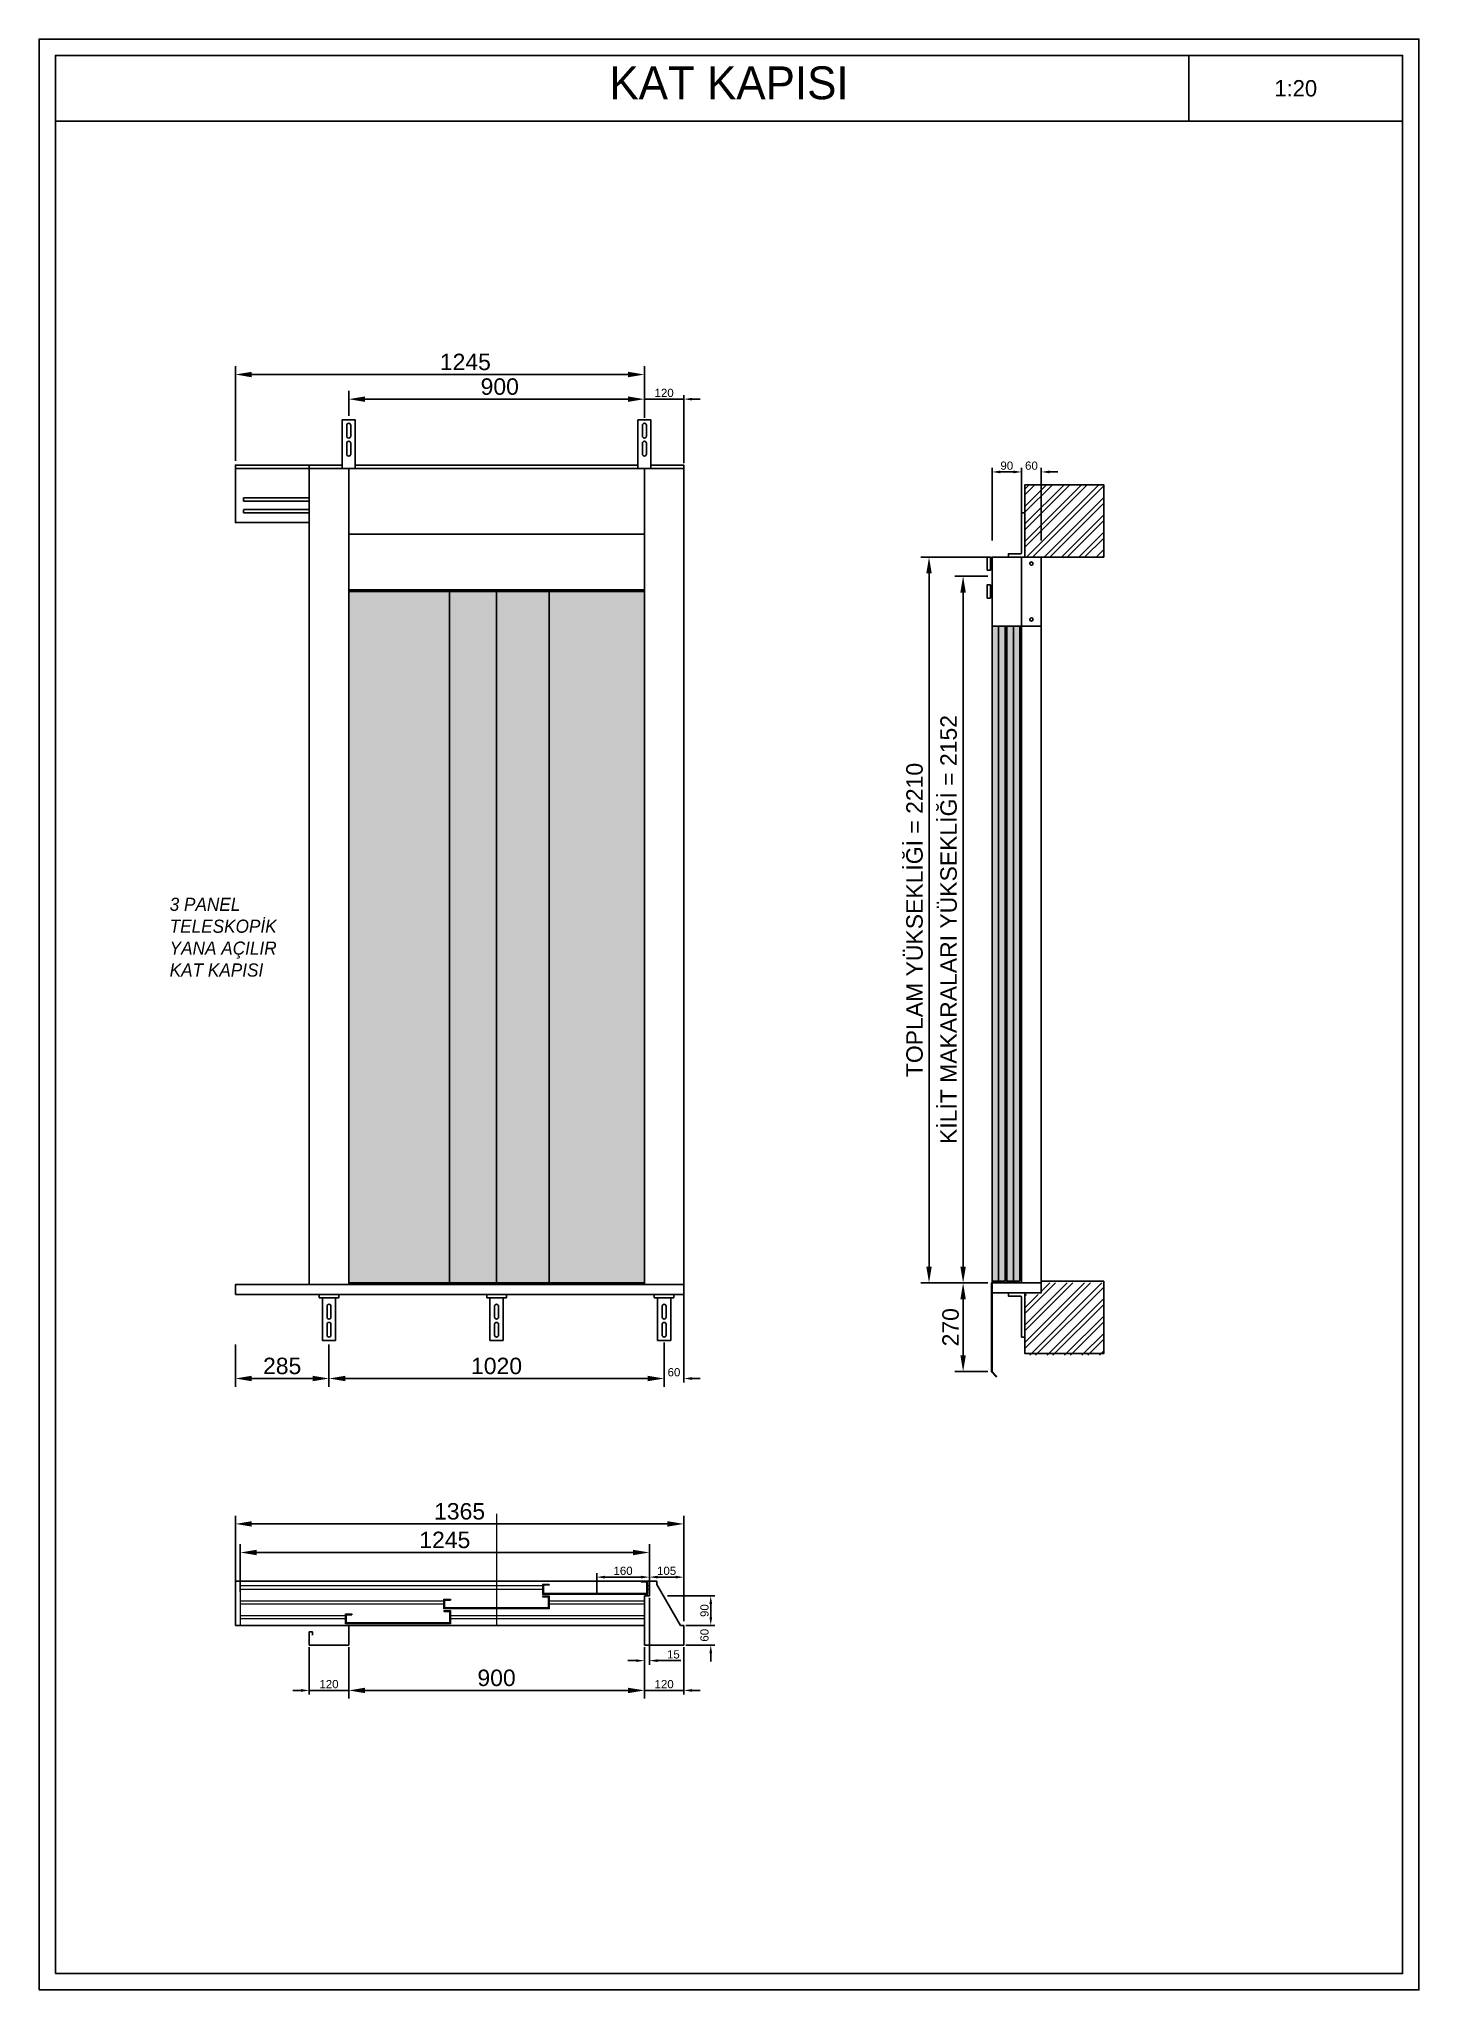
# Model space of a CAD drawing. Header units: millimetres. Extents: x 4911 to 9111, y 847 to 6787.
import ezdxf
from ezdxf.enums import TextEntityAlignment as Align

# ---------------------------------------------------------------- set-up
doc = ezdxf.new("R2010")
doc.units = ezdxf.units.MM
doc.linetypes.add('HIDDENX2', pattern=[0.75, 0.5, -0.25])
doc.layers.add('Yazılar', color=70, linetype='Continuous')
doc.styles.get("Standard").update_dxf_attribs({"font": 'arial.ttf'})
doc.styles.add('YAZI', font='seguisbi.ttf', dxfattribs={"height": 2.4})
doc.dimstyles.new('DimStyleALP', dxfattribs={"dimscale": 20, "dimtxt": 2.5, "dimasz": 2.5, "dimexe": 1.25, "dimexo": 0.625, "dimtad": 1, "dimdsep": 46, "dimtxsty": 'Standard', "dimcen": 2.5, "dimclrd": 60, "dimclre": 60, "dimadec": 0, "dimazin": 0, "dimtfac": 1, "dimtofl": 0, "dimtmove": 0, "dimatfit": 3, "dimfxl": 1, "dimarcsym": 0})
doc.dimstyles.new('DimStyleALPx0.5', dxfattribs={"dimscale": 10, "dimtxt": 2.5, "dimasz": 2.5, "dimexe": 1.25, "dimexo": 0.625, "dimtad": 1, "dimdsep": 46, "dimtxsty": 'Standard', "dimcen": 2.5, "dimclrd": 60, "dimclre": 60, "dimadec": 0, "dimazin": 0, "dimtfac": 1, "dimtofl": 0, "dimtmove": 0, "dimatfit": 3, "dimfxl": 1, "dimarcsym": 0})
pattern_1 = [(0, (-57720, -6674.5604), (0, 6.985), [5.08, -1.905]), (90, (-57720, -6674.5604), (-6.985, 4e-16), [5.08, -1.905])]

# ---------------------------------------------------------------- blocks, each defined once
blk = doc.blocks.new('A4 ß')
for points in [[(-210, -148.5), (0, -148.5), (0, 148.5), (-210, 148.5)], [(-207.5, 136), (-2.5, 136), (-2.5, 146), (-207.5, 146)], [(-207.5, -146), (-2.5, -146), (-2.5, 146), (-207.5, 146)], [(-35, 136), (-2.5, 136), (-2.5, 146), (-35, 146)]]:
    blk.add_lwpolyline(points, close=True)
blk = doc.blocks.new('A4_p08_1.20')
at = {"xscale": 20, "yscale": 20, "zscale": 20}
blk.add_blockref('A4 ß', (4200, 2970), dxfattribs=at)
at = {"layer": 'Yazılar', "style": 'YAZI'}
for tag, height, p in [('P08_HEADER', 100, (2100, 5756.7)), ('P08_SCALE', 50, (3825, 5765))]:
    blk.add_attdef(tag, text='', height=height, dxfattribs=at).set_placement(p, align=Align.CENTER)
blk = doc.blocks.new('A$C13E36DF9')
for points in [[(0, 130), (60, 130), (60, 140), (0, 140)], [(50, 130), (10, 130), (10, 0), (50, 0)]]:
    blk.add_lwpolyline(points, close=True)
for points in [[(24, 104), (24, 71)], [(36, 71), (36, 104)], [(24, 49), (24, 16)], [(36, 16), (36, 49)]]:
    blk.add_lwpolyline(points)
for centre, start, end in [((30, 104), 0, 180), ((30, 71), 180, 0), ((30, 49), 0, 180), ((30, 16), 180, 0)]:
    blk.add_arc(centre, 6, start, end)
blk = doc.blocks.new('*D4')
at = {"color": 60, "linetype": 'ByBlock', "lineweight": -2, "transparency": 16777216}
for p, q in [((61860, 11323.6), (61860, 11195.1)), ((62880, 11323.6), (62880, 11195.1)), ((61910, 11220.1), (62830, 11220.1))]:
    blk.add_line(p, q, dxfattribs=at)
at = {"color": 60, "transparency": 16777216}
for points in [[(61910, 11228.4), (61910, 11211.8), (61860, 11220.1)], [(62830, 11228.4), (62830, 11211.8), (62880, 11220.1)]]:
    blk.add_solid(points, dxfattribs=at)
at = {"layer": 'Defpoints', "color": 0, "transparency": 16777216}
for p in [(61860, 11336.1), (62880, 11336.1), (62880, 11220.1)]:
    blk.add_point(p, dxfattribs=at)
at = {"color": 0, "transparency": 16777216, "insert": (62370, 11258.1), "char_height": 50, "attachment_point": 5}
blk.add_mtext('1020', dxfattribs=at)
blk = doc.blocks.new('*D5')
at = {"color": 60, "linetype": 'ByBlock', "lineweight": -2, "transparency": 16777216}
for p, q in [((62940, 11499.8), (62940, 11207.6)), ((62880, 11329.8), (62880, 11207.6)), ((62855, 11220.1), (62830, 11220.1)), ((62965, 11220.1), (62990, 11220.1))]:
    blk.add_line(p, q, dxfattribs=at)
at = {"color": 60, "transparency": 16777216}
for points in [[(62855, 11224.3), (62855, 11215.9), (62880, 11220.1)], [(62965, 11224.3), (62965, 11215.9), (62940, 11220.1)]]:
    blk.add_solid(points, dxfattribs=at)
at = {"layer": 'Defpoints', "color": 0, "transparency": 16777216}
for p in [(62940, 11506.1), (62880, 11336.1), (62940, 11220.1)]:
    blk.add_point(p, dxfattribs=at)
at = {"color": 0, "transparency": 16777216, "insert": (62910, 11239.1), "char_height": 25, "attachment_point": 5}
blk.add_mtext('60', dxfattribs=at)
blk = doc.blocks.new('*D6')
at = {"color": 60, "linetype": 'ByBlock', "lineweight": -2, "transparency": 16777216}
for p, q in [((61575, 11323.6), (61575, 11195.1)), ((61860, 11323.6), (61860, 11195.1)), ((61810, 11220.1), (61625, 11220.1))]:
    blk.add_line(p, q, dxfattribs=at)
at = {"color": 60, "transparency": 16777216}
for points in [[(61625, 11228.4), (61625, 11211.8), (61575, 11220.1)], [(61810, 11228.4), (61810, 11211.8), (61860, 11220.1)]]:
    blk.add_solid(points, dxfattribs=at)
at = {"layer": 'Defpoints', "color": 0, "transparency": 16777216}
for p in [(61575, 11336.1), (61860, 11336.1), (61575, 11220.1)]:
    blk.add_point(p, dxfattribs=at)
at = {"color": 0, "transparency": 16777216, "insert": (61717.5, 11258.1), "char_height": 50, "attachment_point": 5}
blk.add_mtext('285', dxfattribs=at)
blk = doc.blocks.new('*D7')
at = {"color": 60, "linetype": 'ByBlock', "lineweight": -2, "transparency": 16777216}
for p, q in [((61575, 14013.6), (61575, 14301.9)), ((62770, 14276.9), (61625, 14276.9)), ((62820, 14151.6), (62820, 14301.9))]:
    blk.add_line(p, q, dxfattribs=at)
at = {"color": 60, "transparency": 16777216}
for points in [[(61625, 14285.2), (61625, 14268.5), (61575, 14276.9)], [(62770, 14285.2), (62770, 14268.5), (62820, 14276.9)]]:
    blk.add_solid(points, dxfattribs=at)
at = {"layer": 'Defpoints', "color": 0, "transparency": 16777216}
for p in [(61575, 14276.9), (62820, 14139.1), (61575, 14001.1)]:
    blk.add_point(p, dxfattribs=at)
at = {"color": 0, "transparency": 16777216, "insert": (62275, 14314.9), "char_height": 50, "attachment_point": 5}
blk.add_mtext('1245', dxfattribs=at)
blk = doc.blocks.new('*D8')
at = {"color": 60, "linetype": 'ByBlock', "lineweight": -2, "transparency": 16777216}
for p, q in [((61920, 14151.1), (61920, 14226.9)), ((62770, 14201.9), (61970, 14201.9)), ((62820, 14151.6), (62820, 14226.9))]:
    blk.add_line(p, q, dxfattribs=at)
at = {"color": 60, "transparency": 16777216}
for points in [[(61970, 14210.2), (61970, 14193.5), (61920, 14201.9)], [(62770, 14210.2), (62770, 14193.5), (62820, 14201.9)]]:
    blk.add_solid(points, dxfattribs=at)
at = {"layer": 'Defpoints', "color": 0, "transparency": 16777216}
for p in [(61920, 14201.9), (61920, 14138.6), (62820, 14139.1)]:
    blk.add_point(p, dxfattribs=at)
at = {"color": 0, "transparency": 16777216, "insert": (62370, 14239.9), "char_height": 50, "attachment_point": 5}
blk.add_mtext(' 900', dxfattribs=at)
blk = doc.blocks.new('*D9')
at = {"color": 60, "lineweight": -2, "transparency": 16777216}
for p, q in [((62795, 14201.9), (62770, 14201.9)), ((62965, 14201.9), (62990, 14201.9))]:
    blk.add_line(p, q, dxfattribs=at)
at = {"color": 60, "linetype": 'ByBlock', "lineweight": -2, "transparency": 16777216}
for p, q in [((62820, 14145.3), (62820, 14214.4)), ((62820, 14201.9), (62845, 14201.9)), ((62845, 14201.9), (62915, 14201.9)), ((62940, 14201.9), (62915, 14201.9)), ((62940, 14007.3), (62940, 14214.4))]:
    blk.add_line(p, q, dxfattribs=at)
at = {"color": 60, "transparency": 16777216}
for points in [[(62795, 14206), (62795, 14197.7), (62820, 14201.9)], [(62965, 14206), (62965, 14197.7), (62940, 14201.9)]]:
    blk.add_solid(points, dxfattribs=at)
at = {"layer": 'Defpoints', "color": 0, "transparency": 16777216}
for p in [(62940, 14201.9), (62820, 14139.1), (62940, 14001.1)]:
    blk.add_point(p, dxfattribs=at)
at = {"color": 0, "transparency": 16777216, "insert": (62880, 14220.9), "char_height": 25, "attachment_point": 5}
blk.add_mtext('120', dxfattribs=at)
blk = doc.blocks.new('*D10')
at = {"color": 60, "linetype": 'ByBlock', "lineweight": -2, "transparency": 16777216}
for p, q in [((63865.5, 13663.1), (63765, 13663.1)), ((63790, 11561.1), (63790, 13613.1)), ((63865.5, 11511.1), (63765, 11511.1))]:
    blk.add_line(p, q, dxfattribs=at)
at = {"color": 60, "transparency": 16777216}
for points in [[(63781.7, 13613.1), (63798.3, 13613.1), (63790, 13663.1)], [(63781.7, 11561.1), (63798.3, 11561.1), (63790, 11511.1)]]:
    blk.add_solid(points, dxfattribs=at)
at = {"layer": 'Defpoints', "color": 0, "transparency": 16777216}
for p in [(63790, 13663.1), (63878, 13663.1), (63878, 11511.1)]:
    blk.add_point(p, dxfattribs=at)
at = {"color": 0, "transparency": 16777216, "insert": (63746.1, 12587.1), "char_height": 50, "attachment_point": 5, "rotation": 90}
blk.add_mtext('KİLİT MAKARALARI YÜKSEKLİĞİ = 2152', dxfattribs=at)
blk = doc.blocks.new('*D11')
at = {"color": 60, "linetype": 'ByBlock', "lineweight": -2, "transparency": 16777216}
for p, q in [((63865.5, 13721.1), (63661.3, 13721.1)), ((63686.3, 11561.1), (63686.3, 13671.1)), ((63865.5, 11511.1), (63661.3, 11511.1))]:
    blk.add_line(p, q, dxfattribs=at)
at = {"color": 60, "transparency": 16777216}
for points in [[(63678, 13671.1), (63694.6, 13671.1), (63686.3, 13721.1)], [(63678, 11561.1), (63694.6, 11561.1), (63686.3, 11511.1)]]:
    blk.add_solid(points, dxfattribs=at)
at = {"layer": 'Defpoints', "color": 0, "transparency": 16777216}
for p in [(63686.3, 13721.1), (63878, 13721.1), (63878, 11511.1)]:
    blk.add_point(p, dxfattribs=at)
at = {"color": 0, "transparency": 16777216, "insert": (63642.4, 12616.1), "char_height": 50, "attachment_point": 5, "rotation": 90}
blk.add_mtext('TOPLAM YÜKSEKLİĞİ = 2210', dxfattribs=at)
blk = doc.blocks.new('*D12')
at = {"color": 60, "linetype": 'ByBlock', "lineweight": -2, "transparency": 16777216}
for p, q in [((63865.5, 11511.1), (63765, 11511.1)), ((63790, 11461.1), (63790, 11291.1)), ((63865.5, 11241.1), (63765, 11241.1))]:
    blk.add_line(p, q, dxfattribs=at)
at = {"color": 60, "transparency": 16777216}
for points in [[(63781.7, 11461.1), (63798.3, 11461.1), (63790, 11511.1)], [(63781.7, 11291.1), (63798.3, 11291.1), (63790, 11241.1)]]:
    blk.add_solid(points, dxfattribs=at)
at = {"layer": 'Defpoints', "color": 0, "transparency": 16777216}
for p in [(63878, 11511.1), (63790, 11241.1), (63878, 11241.1)]:
    blk.add_point(p, dxfattribs=at)
at = {"color": 0, "transparency": 16777216, "insert": (63752, 11376.1), "char_height": 50, "attachment_point": 5, "rotation": 90}
blk.add_mtext('270', dxfattribs=at)
blk = doc.blocks.new('*D13')
at = {"color": 60, "linetype": 'ByBlock', "lineweight": -2, "transparency": 16777216}
for p, q in [((63943, 13980.3), (63918, 13980.3)), ((63968, 13771.3), (63968, 13992.8)), ((64028, 13771.3), (64028, 13992.8)), ((64053, 13980.3), (64078, 13980.3))]:
    blk.add_line(p, q, dxfattribs=at)
at = {"color": 60, "transparency": 16777216}
for points in [[(63943, 13984.4), (63943, 13976.1), (63968, 13980.3)], [(64053, 13984.4), (64053, 13976.1), (64028, 13980.3)]]:
    blk.add_solid(points, dxfattribs=at)
at = {"layer": 'Defpoints', "color": 0, "transparency": 16777216}
for p in [(64028, 13980.3), (63968, 13765.1), (64028, 13765.1)]:
    blk.add_point(p, dxfattribs=at)
at = {"color": 0, "transparency": 16777216, "insert": (63998, 13999.3), "char_height": 25, "attachment_point": 5}
blk.add_mtext('60', dxfattribs=at)
blk = doc.blocks.new('*D14')
at = {"color": 60, "linetype": 'ByBlock', "lineweight": -2, "transparency": 16777216}
for p, q in [((63878, 13771.3), (63878, 13992.8)), ((63943, 13980.3), (63903, 13980.3)), ((63968, 13771.3), (63968, 13992.8))]:
    blk.add_line(p, q, dxfattribs=at)
at = {"color": 60, "transparency": 16777216}
for points in [[(63903, 13984.4), (63903, 13976.1), (63878, 13980.3)], [(63943, 13984.4), (63943, 13976.1), (63968, 13980.3)]]:
    blk.add_solid(points, dxfattribs=at)
at = {"layer": 'Defpoints', "color": 0, "transparency": 16777216}
for p in [(63878, 13980.3), (63878, 13765.1), (63968, 13765.1)]:
    blk.add_point(p, dxfattribs=at)
at = {"color": 0, "transparency": 16777216, "insert": (63923, 13999.3), "char_height": 25, "attachment_point": 5}
blk.add_mtext('90', dxfattribs=at)
blk = doc.blocks.new('A$Cd2a9306b')
h = blk.add_hatch()
h.set_pattern_fill('ANGLE', color=256)
h.set_pattern_definition(pattern_1)
h.paths.add_polyline_path([(0, 0), (307, 0), (307, 2105), (0, 2105)])
at = {"true_color": 0xc7c8ca}
h = blk.add_hatch(dxfattribs=at)
h.set_pattern_fill('ANGLE', color=9)
h.set_pattern_definition(pattern_1)
h.paths.add_polyline_path([(307, 0), (610, 0), (610, 2105), (307, 2105)])
at = {"true_color": 0x636466}
h = blk.add_hatch(dxfattribs=at)
h.set_pattern_fill('ANGLE', color=251)
h.set_pattern_definition(pattern_1)
h.paths.add_polyline_path([(610, 0), (900, 0), (900, 2105), (610, 2105)])
for points in [[(0, 0), (307, 0), (307, 2105), (0, 2105)], [(307, 0), (610, 0), (610, 2105), (307, 2105)], [(610, 0), (900, 0), (900, 2105), (610, 2105)]]:
    blk.add_lwpolyline(points, close=True)
blk = doc.blocks.new('*D15')
at = {"color": 60, "linetype": 'ByBlock', "lineweight": -2, "transparency": 16777216}
for p, q in [((63022, 10493.4), (63022, 10518.4)), ((62946.3, 10468.4), (63034.5, 10468.4)), ((62946.3, 10408.4), (63034.5, 10408.4)), ((63022, 10383.4), (63022, 10358.4))]:
    blk.add_line(p, q, dxfattribs=at)
at = {"color": 60, "transparency": 16777216}
for points in [[(63017.8, 10493.4), (63026.2, 10493.4), (63022, 10468.4)], [(63017.8, 10383.4), (63026.2, 10383.4), (63022, 10408.4)]]:
    blk.add_solid(points, dxfattribs=at)
at = {"layer": 'Defpoints', "color": 0, "transparency": 16777216}
for p in [(62940, 10468.4), (63022, 10468.4), (62940, 10408.4)]:
    blk.add_point(p, dxfattribs=at)
at = {"color": 0, "transparency": 16777216, "insert": (63003, 10438.4), "char_height": 25, "attachment_point": 5, "rotation": 90}
blk.add_mtext('60', dxfattribs=at)
blk = doc.blocks.new('*D16')
at = {"color": 60, "linetype": 'ByBlock', "lineweight": -2, "transparency": 16777216}
for p, q in [((62890.1, 10558.4), (63034.5, 10558.4)), ((63022, 10493.4), (63022, 10533.4)), ((62946.3, 10468.4), (63034.5, 10468.4))]:
    blk.add_line(p, q, dxfattribs=at)
at = {"color": 60, "transparency": 16777216}
for points in [[(63017.8, 10533.4), (63026.2, 10533.4), (63022, 10558.4)], [(63017.8, 10493.4), (63026.2, 10493.4), (63022, 10468.4)]]:
    blk.add_solid(points, dxfattribs=at)
at = {"layer": 'Defpoints', "color": 0, "transparency": 16777216}
for p in [(62883.8, 10558.4), (63022, 10558.4), (62940, 10468.4)]:
    blk.add_point(p, dxfattribs=at)
at = {"color": 0, "transparency": 16777216, "insert": (63003, 10513.4), "char_height": 25, "attachment_point": 5, "rotation": 90}
blk.add_mtext('90', dxfattribs=at)
blk = doc.blocks.new('*D17')
at = {"color": 60, "linetype": 'ByBlock', "lineweight": -2, "transparency": 16777216}
for p, q in [((62820, 10402.1), (62820, 10257.9)), ((62940, 10402.1), (62940, 10257.9)), ((62820, 10270.4), (62845, 10270.4)), ((62915, 10270.4), (62845, 10270.4)), ((62940, 10270.4), (62915, 10270.4))]:
    blk.add_line(p, q, dxfattribs=at)
at = {"color": 60, "lineweight": -2, "transparency": 16777216}
for p, q in [((62795, 10270.4), (62770, 10270.4)), ((62965, 10270.4), (62990, 10270.4))]:
    blk.add_line(p, q, dxfattribs=at)
at = {"color": 60, "transparency": 16777216}
for points in [[(62795, 10274.6), (62795, 10266.2), (62820, 10270.4)], [(62965, 10274.6), (62965, 10266.2), (62940, 10270.4)]]:
    blk.add_solid(points, dxfattribs=at)
at = {"layer": 'Defpoints', "color": 0, "transparency": 16777216}
for p in [(62820, 10408.4), (62940, 10408.4), (62820, 10270.4)]:
    blk.add_point(p, dxfattribs=at)
at = {"color": 0, "transparency": 16777216, "insert": (62880, 10289.4), "char_height": 25, "attachment_point": 5}
blk.add_mtext('120', dxfattribs=at)
blk = doc.blocks.new('*D18')
at = {"color": 60, "linetype": 'ByBlock', "lineweight": -2, "transparency": 16777216}
for p, q in [((61920, 10395.9), (61920, 10245.4)), ((62820, 10395.9), (62820, 10245.4)), ((62770, 10270.4), (61970, 10270.4))]:
    blk.add_line(p, q, dxfattribs=at)
at = {"color": 60, "transparency": 16777216}
for points in [[(61970, 10278.7), (61970, 10262.1), (61920, 10270.4)], [(62770, 10278.7), (62770, 10262.1), (62820, 10270.4)]]:
    blk.add_solid(points, dxfattribs=at)
at = {"layer": 'Defpoints', "color": 0, "transparency": 16777216}
for p in [(61920, 10408.4), (62820, 10408.4), (61920, 10270.4)]:
    blk.add_point(p, dxfattribs=at)
at = {"color": 0, "transparency": 16777216, "insert": (62370, 10308.4), "char_height": 50, "attachment_point": 5}
blk.add_mtext('900', dxfattribs=at)
blk = doc.blocks.new('*D19')
at = {"color": 60, "linetype": 'ByBlock', "lineweight": -2, "transparency": 16777216}
for p, q in [((61800, 10402.1), (61800, 10257.9)), ((61920, 10402.1), (61920, 10257.9)), ((61800, 10270.4), (61825, 10270.4)), ((61895, 10270.4), (61825, 10270.4)), ((61920, 10270.4), (61895, 10270.4))]:
    blk.add_line(p, q, dxfattribs=at)
at = {"color": 60, "lineweight": -2, "transparency": 16777216}
for p, q in [((61775, 10270.4), (61750, 10270.4)), ((61945, 10270.4), (61970, 10270.4))]:
    blk.add_line(p, q, dxfattribs=at)
at = {"color": 60, "transparency": 16777216}
for points in [[(61775, 10274.6), (61775, 10266.2), (61800, 10270.4)], [(61945, 10274.6), (61945, 10266.2), (61920, 10270.4)]]:
    blk.add_solid(points, dxfattribs=at)
at = {"layer": 'Defpoints', "color": 0, "transparency": 16777216}
for p in [(61800, 10408.4), (61920, 10408.4), (61800, 10270.4)]:
    blk.add_point(p, dxfattribs=at)
at = {"color": 0, "transparency": 16777216, "insert": (61860, 10289.4), "char_height": 25, "attachment_point": 5}
blk.add_mtext('120', dxfattribs=at)
blk = doc.blocks.new('*D20')
at = {"color": 60, "linetype": 'ByBlock', "lineweight": -2, "transparency": 16777216}
for p, q in [((61590, 10570.9), (61590, 10715.4)), ((62835, 10570.9), (62835, 10715.4)), ((62785, 10690.4), (61640, 10690.4))]:
    blk.add_line(p, q, dxfattribs=at)
at = {"color": 60, "transparency": 16777216}
for points in [[(61640, 10698.7), (61640, 10682.1), (61590, 10690.4)], [(62785, 10698.7), (62785, 10682.1), (62835, 10690.4)]]:
    blk.add_solid(points, dxfattribs=at)
at = {"layer": 'Defpoints', "color": 0, "transparency": 16777216}
for p in [(61590, 10690.4), (61590, 10558.4), (62835, 10558.4)]:
    blk.add_point(p, dxfattribs=at)
at = {"color": 0, "transparency": 16777216, "insert": (62212.5, 10728.4), "char_height": 50, "attachment_point": 5}
blk.add_mtext('1245', dxfattribs=at)
blk = doc.blocks.new('*D21')
at = {"color": 60, "linetype": 'ByBlock', "lineweight": -2, "transparency": 16777216}
for p, q in [((61575, 10570.9), (61575, 10802.4)), ((62890, 10777.4), (61625, 10777.4)), ((62940, 10480.9), (62940, 10802.4))]:
    blk.add_line(p, q, dxfattribs=at)
at = {"color": 60, "transparency": 16777216}
for points in [[(61625, 10785.7), (61625, 10769.1), (61575, 10777.4)], [(62890, 10785.7), (62890, 10769.1), (62940, 10777.4)]]:
    blk.add_solid(points, dxfattribs=at)
at = {"layer": 'Defpoints', "color": 0, "transparency": 16777216}
for p in [(61575, 10777.4), (61575, 10558.4), (62940, 10468.4)]:
    blk.add_point(p, dxfattribs=at)
at = {"color": 0, "transparency": 16777216, "insert": (62257.5, 10815.4), "char_height": 50, "attachment_point": 5}
blk.add_mtext('1365', dxfattribs=at)
blk = doc.blocks.new('*D22')
at = {"color": 60, "linetype": 'ByBlock', "lineweight": -2, "transparency": 16777216}
for p, q in [((62835, 10552.1), (62835, 10348.6)), ((62820, 10402.1), (62820, 10348.6)), ((62795, 10361.1), (62770, 10361.1)), ((62860, 10361.1), (62931.1, 10361.1))]:
    blk.add_line(p, q, dxfattribs=at)
at = {"color": 60, "transparency": 16777216}
for points in [[(62795, 10365.2), (62795, 10356.9), (62820, 10361.1)], [(62860, 10365.2), (62860, 10356.9), (62835, 10361.1)]]:
    blk.add_solid(points, dxfattribs=at)
at = {"layer": 'Defpoints', "color": 0, "transparency": 16777216}
for p in [(62835, 10558.4), (62820, 10408.4), (62820, 10361.1)]:
    blk.add_point(p, dxfattribs=at)
at = {"color": 0, "transparency": 16777216, "insert": (62908.1, 10380.1), "char_height": 25, "attachment_point": 5}
blk.add_mtext('15', dxfattribs=at)
blk = doc.blocks.new('*D23')
at = {"color": 60, "linetype": 'ByBlock', "lineweight": -2, "transparency": 16777216}
for p, q in [((62835, 10564.6), (62835, 10627.9)), ((62915, 10615.4), (62860, 10615.4)), ((62940, 10564.6), (62940, 10627.9))]:
    blk.add_line(p, q, dxfattribs=at)
at = {"color": 60, "transparency": 16777216}
for points in [[(62860, 10619.6), (62860, 10611.2), (62835, 10615.4)], [(62915, 10619.6), (62915, 10611.2), (62940, 10615.4)]]:
    blk.add_solid(points, dxfattribs=at)
at = {"layer": 'Defpoints', "color": 0, "transparency": 16777216}
for p in [(62835, 10615.4), (62835, 10558.4), (62940, 10558.4)]:
    blk.add_point(p, dxfattribs=at)
at = {"color": 0, "transparency": 16777216, "insert": (62887.5, 10634.4), "char_height": 25, "attachment_point": 5}
blk.add_mtext('105', dxfattribs=at)
blk = doc.blocks.new('*D24')
at = {"color": 60, "linetype": 'ByBlock', "lineweight": -2, "transparency": 16777216}
for p, q in [((62675, 10564.6), (62675, 10627.9)), ((62810, 10615.4), (62700, 10615.4)), ((62835, 10564.6), (62835, 10627.9))]:
    blk.add_line(p, q, dxfattribs=at)
at = {"color": 60, "transparency": 16777216}
for points in [[(62700, 10619.6), (62700, 10611.2), (62675, 10615.4)], [(62810, 10619.6), (62810, 10611.2), (62835, 10615.4)]]:
    blk.add_solid(points, dxfattribs=at)
at = {"layer": 'Defpoints', "color": 0, "transparency": 16777216}
for p in [(62675, 10615.4), (62675, 10558.4), (62835, 10558.4)]:
    blk.add_point(p, dxfattribs=at)
at = {"color": 0, "transparency": 16777216, "insert": (62755, 10634.4), "char_height": 25, "attachment_point": 5}
blk.add_mtext('160', dxfattribs=at)
blk = doc.blocks.new('A$C796aba2a')
at = {"true_color": 0x636466}
h = blk.add_hatch(dxfattribs=at)
h.set_pattern_fill('ANSI32', color=251, scale=100)
h.set_pattern_definition([(45, (-198972.39, 25301.346), (-26.516504, 26.516504), []), (45, (-198954.712, 25301.346), (-26.516504, 26.516504), [])])
h.paths.add_polyline_path([(2863.75, 1265.699), (2673.75, 1265.699), (2673.75, 1230.699), (2623.75, 1230.699), (2623.75, 1045.699), (2863.75, 1045.699)])
h.paths.add_polyline_path([(2863.75, 3695.699), (2623.75, 3695.699), (2623.75, 3475.699), (2673.75, 3475.699), (2863.75, 3475.699)])
h = blk.add_hatch(color=251, dxfattribs=at)
h.dxf.hatch_style = 1
h.paths.add_polyline_path([(2543.75, 3265.699), (2523.75, 3265.699), (2523.75, 1270.699), (2543.75, 1270.699)])
h.paths.add_polyline_path([(2563.75, 3265.699), (2543.75, 3265.699), (2543.75, 1270.699), (2563.75, 1270.699)])
at = {"true_color": 0x939598}
h = blk.add_hatch(color=252, dxfattribs=at)
h.dxf.hatch_style = 1
h.paths.add_polyline_path([(2588.75, 3265.699), (2568.75, 3265.699), (2568.75, 1270.699), (2588.75, 1270.699)])
h.paths.add_polyline_path([(2608.75, 3265.699), (2588.75, 3265.699), (2588.75, 1270.699), (2608.75, 1270.699)])
at = {"color": 251, "linetype": 'HIDDENX2', "true_color": 0x636466}
blk.add_line((1015.75, 3370.699), (1015.75, 1265.699), dxfattribs=at)
at = {"color": 7, "linetype": 'Continuous'}
for p, q in [((220.75, 358), (220.75, 223)), ((455.75, 203), (445.75, 203)), ((445.75, 203), (445.75, 163)), ((455.75, 193), (455.75, 203)), ((1575.75, 223), (1585.75, 223)), ((1585.75, 223), (1585.75, 163)), ((445.75, 163), (565.75, 163)), ((1585.75, 163), (1465.75, 163))]:
    blk.add_line(p, q, dxfattribs=at)
at = {"color": 251, "linetype": 'Continuous', "lineweight": 20, "true_color": 0x636466}
for p, q in [((235.75, 358), (235.75, 223)), ((1480.75, 343), (235.75, 343)), ((235.75, 333), (1480.75, 333)), ((235.75, 298), (1465.75, 298)), ((1465.75, 288), (235.75, 288)), ((235.75, 253), (1465.75, 253)), ((1465.75, 243), (235.75, 243))]:
    blk.add_line(p, q, dxfattribs=at)
for points in [[(585.75, 3745.699), (545.75, 3745.699), (545.75, 3893.199), (585.75, 3893.199)], [(1485.75, 3745.699), (1445.75, 3745.699), (1445.75, 3893.199), (1485.75, 3893.199)], [(445.75, 3580.699), (220.75, 3580.699), (220.75, 3755.699), (445.75, 3755.699)], [(445.75, 1260.699), (565.75, 1260.699), (565.75, 3745.699), (445.75, 3745.699)], [(565.75, 3545.699), (1465.75, 3545.699), (1465.75, 3745.699), (565.75, 3745.699)], [(1585.75, 1260.699), (1465.75, 1260.699), (1465.75, 3745.699), (1585.75, 3745.699)], [(2863.75, 3475.699), (2863.75, 3695.699), (2623.75, 3695.699), (2623.75, 3475.699)], [(2508.75, 3435.699), (2518.75, 3435.699), (2518.75, 3475.699), (2508.75, 3475.699)], [(2518.75, 3445.699), (2523.75, 3445.699), (2523.75, 3465.699), (2518.75, 3465.699)], [(2613.75, 3475.699), (2523.75, 3475.699), (2523.75, 3265.699), (2613.75, 3265.699)], [(2613.75, 1265.699), (2673.75, 1265.699), (2673.75, 3475.699), (2613.75, 3475.699)], [(2673.75, 3265.699), (2613.75, 3265.699), (2613.75, 3475.699), (2673.75, 3475.699)], [(2508.75, 3350.699), (2518.75, 3350.699), (2518.75, 3390.699), (2508.75, 3390.699)], [(2518.75, 3360.699), (2523.75, 3360.699), (2523.75, 3380.699), (2518.75, 3380.699)], [(2563.75, 3265.699), (2523.75, 3265.699), (2523.75, 1270.699), (2563.75, 1270.699)], [(2543.75, 3265.699), (2523.75, 3265.699), (2523.75, 1270.699), (2543.75, 1270.699)], [(2608.75, 1270.699), (2568.75, 1270.699), (2568.75, 3265.699), (2608.75, 3265.699)], [(2588.75, 3265.699), (2568.75, 3265.699), (2568.75, 1270.699), (2588.75, 1270.699)], [(220.75, 1230.699), (1585.75, 1230.699), (1585.75, 1260.699), (220.75, 1260.699)], [(2523.75, 1235.699), (2673.75, 1235.699), (2673.75, 1265.699), (2523.75, 1265.699)], [(475.75, 1220.699), (535.75, 1220.699), (535.75, 1230.699), (475.75, 1230.699)], [(525.75, 1220.699), (485.75, 1220.699), (485.75, 1090.699), (525.75, 1090.699)]]:
    blk.add_lwpolyline(points, close=True)
for points in [[(559.75, 3844.199), (559.75, 3877.199)], [(571.75, 3877.199), (571.75, 3844.199)], [(1459.75, 3844.199), (1459.75, 3877.199)], [(1471.75, 3877.199), (1471.75, 3844.199)], [(559.75, 3789.199), (559.75, 3822.199)], [(571.75, 3822.199), (571.75, 3789.199)], [(1459.75, 3789.199), (1459.75, 3822.199)], [(1471.75, 3822.199), (1471.75, 3789.199)], [(545.75, 3755.699), (220.75, 3755.699), (220.75, 3745.699), (1585.75, 3745.699), (1585.75, 3755.699), (1485.75, 3755.699)], [(1445.75, 3755.699), (585.75, 3755.699)], [(1465.75, 3475.699), (1465.75, 3485.699)], [(1465.75, 3440.699), (1465.75, 3450.699)], [(565.75, 3440.699), (565.75, 3375.699), (1465.75, 3375.699), (1465.75, 3440.699)], [(2523.75, 995.699), (2523.75, 1265.699), (2521.75, 1265.699), (2521.75, 994.87)], [(2623.75, 1235.699), (2623.75, 1050.699), (2863.75, 1050.699), (2863.75, 1270.699), (2673.75, 1270.699)], [(499.75, 1194.699), (499.75, 1161.699)], [(511.75, 1161.699), (511.75, 1194.699)], [(499.75, 1139.699), (499.75, 1106.699)], [(511.75, 1106.699), (511.75, 1139.699)], [(2521.75, 994.87), (2536.478, 980.142), (2537.892, 981.556), (2523.75, 995.699)]]:
    blk.add_lwpolyline(points)
at = {"color": 251, "linetype": 'HIDDENX2', "true_color": 0x636466}
for points in [[(445.75, 3655.699), (245.75, 3655.699), (245.75, 3645.699), (445.75, 3645.699)], [(445.75, 3620.699), (245.75, 3620.699), (245.75, 3610.699), (445.75, 3610.699)]]:
    blk.add_lwpolyline(points, dxfattribs=at)
for points in [[(2623.75, 3478.699), (2623.75, 3610.699), (2613.75, 3610.699), (2613.75, 3488.699, -0.41421356), (2610.75, 3485.699), (2573.75, 3485.699), (2573.75, 3475.699), (2620.75, 3475.699, 0.41421356)], [(2623.75, 1232.699), (2623.75, 1100.699), (2613.75, 1100.699), (2613.75, 1222.699, 0.41421356), (2610.75, 1225.699), (2573.75, 1225.699), (2573.75, 1235.699), (2620.75, 1235.699, -0.41421356)]]:
    blk.add_lwpolyline(points, format="xyb", close=True)
for centre in [(2643.75, 3455.699), (2643.75, 3285.699)]:
    blk.add_circle(centre, 5)
for centre, start, end in [((565.75, 3877.199), 0, 180), ((1465.75, 3877.199), 0, 180), ((565.75, 3844.199), 180, 0), ((565.75, 3822.199), 0, 180), ((1465.75, 3844.199), 180, 0), ((1465.75, 3822.199), 0, 180), ((565.75, 3789.199), 180, 0), ((1465.75, 3789.199), 180, 0), ((505.75, 1194.699), 0, 180), ((505.75, 1161.699), 180, 0), ((505.75, 1139.699), 0, 180), ((505.75, 1106.699), 180, 0)]:
    blk.add_arc(centre, 6, start, end)
for name, p in [('A$Cd2a9306b', (565.75, 1265.699)), ('A$C13E36DF9', (985.75, 1090.699)), ('A$C13E36DF9', (1495.75, 1090.699))]:
    blk.add_blockref(name, p)
at = {"color": 1, "insert": (20.75, 2318.199), "char_height": 40, "width": 355, "attachment_point": 4}
blk.add_mtext('{\\fMS PGothic|b0|i1|c162|p34;\\C4;3 PANEL TELESKOPİK\\PYANA AÇILIR\\PKAT KAPISI}', dxfattribs=at)
for base, p1, p2, dimstyle, picture, middle in [((220.75, 4031.463), (1465.75, 3893.699), (220.75, 3755.699), 'DimStyleALP', '*D7', (920.75, 4031.463)), ((1585.75, 974.699), (1525.75, 1090.699), (1585.75, 1260.699), 'DimStyleALPx0.5', '*D5', (1555.75, 974.699))]:
    dim = blk.add_linear_dim(base=base, p1=p1, p2=p2, dimstyle=dimstyle)
    dim.commit()
    dim.dimension.update_dxf_attribs({"geometry": picture, "text_midpoint": middle, "dimtype": 128, "insert": (-61354.25, -10245.391)})
dim = blk.add_linear_dim(base=(565.75, 3956.463), p1=(1465.75, 3893.699), p2=(565.75, 3893.199), text=' <>', dimstyle='DimStyleALP')
dim.commit()
dim.dimension.update_dxf_attribs({"geometry": '*D8', "text_midpoint": (1015.75, 3956.463), "dimtype": 128, "insert": (-61354.25, -10245.391)})
for base, p1, p2, dimstyle, picture, middle in [((1585.75, 3956.463), (1465.75, 3893.699), (1585.75, 3755.699), 'DimStyleALPx0.5', '*D9', (1525.75, 3975.477)), ((2523.75, 3734.888), (2613.75, 3519.699), (2523.75, 3519.699), 'DimStyleALPx0.5', '*D14', (2568.75, 3753.902)), ((2673.75, 3734.888), (2613.75, 3519.699), (2673.75, 3519.699), 'DimStyleALPx0.5', '*D13', (2643.75, 3753.902)), ((220.75, 974.699), (505.75, 1090.699), (220.75, 1090.699), 'DimStyleALP', '*D6', (363.25, 1012.727)), ((1525.75, 974.699), (505.75, 1090.699), (1525.75, 1090.699), 'DimStyleALP', '*D4', (1015.75, 1012.727)), ((445.75, 25), (565.75, 163), (445.75, 163), 'DimStyleALPx0.5', '*D19', (505.75, 44.014)), ((565.75, 25), (1465.75, 163), (565.75, 163), 'DimStyleALP', '*D18', (1015.75, 63.029)), ((1465.75, 25), (1585.75, 163), (1465.75, 163), 'DimStyleALPx0.5', '*D17', (1525.75, 44.014))]:
    dim = blk.add_linear_dim(base=base, p1=p1, p2=p2, dimstyle=dimstyle)
    dim.commit()
    dim.dimension.update_dxf_attribs({"geometry": picture, "text_midpoint": middle, "insert": (-61354.25, -10245.391)})
dim = blk.add_linear_dim(base=(2332.061, 3475.699), p1=(2523.75, 1265.699), p2=(2523.75, 3475.699), angle=90, text='TOPLAM YÜKSEKLİĞİ = <>', dimstyle='DimStyleALP')
dim.commit()
dim.dimension.update_dxf_attribs({"geometry": '*D11', "text_midpoint": (2332.061, 2370.699), "dimtype": 128, "insert": (-61354.25, -10245.391)})
dim = blk.add_linear_dim(base=(2435.75, 3417.699), p1=(2523.75, 1265.699), p2=(2523.75, 3417.699), angle=90, text='KİLİT MAKARALARI YÜKSEKLİĞİ = <>', dimstyle='DimStyleALP')
dim.commit()
dim.dimension.update_dxf_attribs({"geometry": '*D10', "text_midpoint": (2391.872, 2341.699), "insert": (-61354.25, -10245.391)})
for base, p1, p2, dimstyle, picture, middle in [((2435.75, 995.699), (2523.75, 1265.699), (2523.75, 995.699), 'DimStyleALP', '*D12', (2397.721, 1130.699)), ((1667.75, 313), (1585.75, 223), (1529.562, 313), 'DimStyleALPx0.5', '*D16', (1648.736, 268)), ((1667.75, 223), (1585.75, 163), (1585.75, 223), 'DimStyleALPx0.5', '*D15', (1648.736, 193))]:
    dim = blk.add_linear_dim(base=base, p1=p1, p2=p2, angle=90, dimstyle=dimstyle)
    dim.commit()
    dim.dimension.update_dxf_attribs({"geometry": picture, "text_midpoint": middle, "insert": (-61354.25, -10245.391)})
blk.add_wipeout([(872.75, 258), (555.75, 258), (555.75, 228), (875.75, 228), (875.75, 258), (875.75, 268), (855.75, 268), (855.75, 265), (872.75, 265)])
at = {"color": 60, "linetype": 'Continuous', "lineweight": 20}
for p, q in [((555.75, 228), (555.75, 258)), ((555.75, 258), (575.75, 258)), ((558.75, 231), (558.75, 255)), ((558.75, 255), (575.75, 255)), ((575.75, 258), (575.75, 255)), ((875.75, 228), (555.75, 228)), ((872.75, 231), (558.75, 231))]:
    blk.add_line(p, q, dxfattribs=at)
at = {"color": 7, "linetype": 'Continuous'}
for p, q in [((220.75, 223), (1465.75, 223)), ((565.75, 163), (565.75, 223))]:
    blk.add_line(p, q, dxfattribs=at)
blk.add_wipeout([(1172.75, 303), (855.75, 303), (855.75, 273), (1175.75, 273), (1175.75, 303), (1175.75, 313), (1155.75, 313), (1155.75, 310), (1172.75, 310)])
at = {"color": 251, "linetype": 'Continuous', "lineweight": 20, "true_color": 0x636466}
blk.add_line((1015.75, 563), (1015.75, 223), dxfattribs=at)
at = {"color": 60, "linetype": 'Continuous', "lineweight": 20}
for p, q in [((855.75, 273), (855.75, 303)), ((855.75, 303), (875.75, 303)), ((858.75, 276), (858.75, 300)), ((858.75, 300), (875.75, 300)), ((875.75, 303), (875.75, 300)), ((1175.75, 273), (855.75, 273)), ((855.75, 268), (875.75, 268)), ((855.75, 268), (855.75, 265)), ((855.75, 265), (872.75, 265)), ((1172.75, 276), (858.75, 276)), ((872.75, 265), (872.75, 231)), ((875.75, 268), (875.75, 228))]:
    blk.add_line(p, q, dxfattribs=at)
blk.add_wipeout([(1472.75, 348), (1155.75, 348), (1155.75, 318), (1475.75, 318), (1475.75, 348), (1475.75, 358), (1455.75, 358), (1455.75, 355), (1472.75, 355)])
at = {"color": 7, "linetype": 'Continuous'}
for p, q in [((1480.75, 358), (220.75, 358)), ((1480.75, 313), (1480.75, 358)), ((1480.75, 358), (1503.581, 358)), ((1503.581, 358), (1503.581, 348)), ((1465.75, 163), (1465.75, 313)), ((1465.75, 313), (1480.75, 313)), ((1503.581, 348), (1575.75, 223))]:
    blk.add_line(p, q, dxfattribs=at)
at = {"color": 60, "linetype": 'Continuous', "lineweight": 20}
for p, q in [((1475.75, 358), (1455.75, 358)), ((1455.75, 358), (1455.75, 355)), ((1475.75, 318), (1475.75, 358)), ((1175.75, 348), (1155.75, 348)), ((1155.75, 348), (1155.75, 318)), ((1155.75, 318), (1475.75, 318)), ((1155.75, 313), (1175.75, 313)), ((1155.75, 313), (1155.75, 310)), ((1155.75, 310), (1172.75, 310)), ((1175.75, 345), (1158.75, 345)), ((1158.75, 345), (1158.75, 321)), ((1158.75, 321), (1472.75, 321)), ((1172.75, 310), (1172.75, 276)), ((1175.75, 348), (1175.75, 345)), ((1175.75, 313), (1175.75, 273)), ((1472.75, 355), (1455.75, 355)), ((1472.75, 321), (1472.75, 355))]:
    blk.add_line(p, q, dxfattribs=at)
for base, p1, p2, dimstyle, picture, middle in [((220.75, 532), (1585.75, 223), (220.75, 313), 'DimStyleALP', '*D21', (903.25, 570.046)), ((235.75, 445), (1480.75, 313), (235.75, 313), 'DimStyleALP', '*D20', (858.25, 483.029)), ((1320.75, 370), (1480.75, 313), (1320.75, 313), 'DimStyleALPx0.5', '*D24', (1400.75, 389.014))]:
    dim = blk.add_linear_dim(base=base, p1=p1, p2=p2, dimstyle=dimstyle)
    dim.commit()
    dim.dimension.update_dxf_attribs({"geometry": picture, "text_midpoint": middle, "insert": (-61354.25, -10245.391)})
for base, p1, p2, picture, middle in [((1480.75, 370), (1585.75, 313), (1480.75, 313), '*D23', (1533.25, 370)), ((1465.75, 115.667), (1480.75, 313), (1465.75, 163), '*D22', (1553.823, 115.667))]:
    dim = blk.add_linear_dim(base=base, p1=p1, p2=p2, dimstyle='DimStyleALPx0.5')
    dim.commit()
    dim.dimension.update_dxf_attribs({"geometry": picture, "text_midpoint": middle, "dimtype": 128, "insert": (-61354.25, -10245.391)})

msp = doc.modelspace()

# ---------------------------------------------------------------- block references
msp.add_blockref('A4_p08_1.20', (4911.2, 846.7)).add_auto_attribs({'P08_HEADER': 'KAT KAPISI', 'P08_SCALE': '1:20'})

# ---------------------------------------------------------------- next in the draw order: block references
msp.add_blockref('A$C796aba2a', (5288, 1733.7))

doc.saveas('drawing.dxf')
